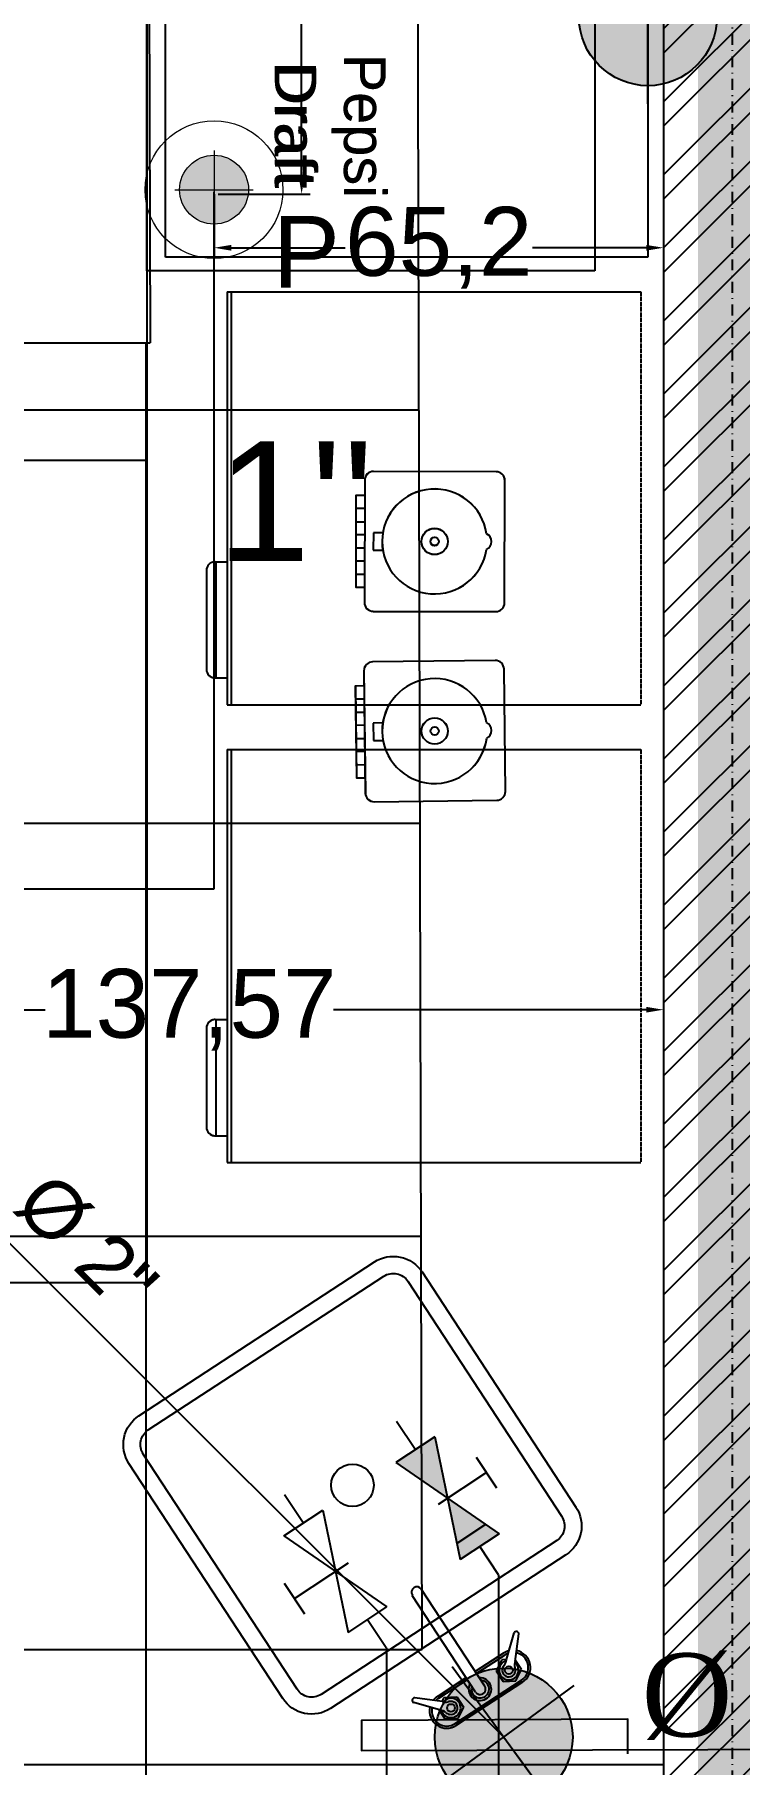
# Model space of a CAD drawing. Extents: x -2975 to 7327, y -1166 to 1029.
# Drawn here: x 1083.8 to 1186, y -57.5 to 193.7 of the extents above; entities that cross this region are included whole.
import ezdxf

# ---------------------------------------------------------------- set-up
doc = ezdxf.new("R2010")
doc.units = 0
doc.header["$PDMODE"] = 34
for name, pattern in [('XR-Mince$0$Anchor Stor (Ground Floor Plan ) Xref$2$Retail Building ( Ground Floor ) Xref$0$HIDDEN', [0.375, 0.25, -0.125]), ('XR-Mince$0$D2-03-04 PLAN$0$DASHDOT2', [12.7, 6.35, -3.175, 0, -3.175]), ('XR-Mince$0$HIDDEN', [0.25, 0.125, -0.125]), ('XR-Mince$0$LOWER LEVEL GROUND FLOOR$0$DASHDOT', [25.4, 12.7, -6.35, 0, -6.35])]:
    doc.linetypes.add(name, pattern=pattern)
doc.layers.add('E-L-TEXT', color=7, linetype='Continuous', lineweight=13)
for name, color, linetype in [('E-TEXT-LIGHTING', 7, 'Continuous'), ('fire fighting', 1, 'Continuous'), ('M-FIRE FIGHTING-1.5 INCH', 1, 'Continuous'), ('M-FIRE FIGHTING-2 INCH', 1, 'Continuous'), ('M-HVAC-BLUE', 5, 'Continuous'), ('M-PLUMBING-DRAIN-2 INCH', 6, 'Continuous'), ('M-PLUMBING-HWS-0.75 INCH', 1, 'Continuous'), ('PLAMPING', 5, 'Continuous'), ('XR-Mince$0$ARRANGE', 8, 'Continuous'), ('XR-Mince$0$ceiling', 149, 'Continuous'), ('XR-Mince$0$D2-03-04 PLAN$0$A-SECT-004L', 8, 'Continuous'), ('XR-Mince$0$EQUIP', 15, 'Continuous'), ('XR-Mince$0$EQUIPMENTS', 15, 'Continuous'), ('XR-Mince$0$fur dashed', 15, 'XR-Mince$0$Anchor Stor (Ground Floor Plan ) Xref$2$Retail Building ( Ground Floor ) Xref$0$HIDDEN'), ('XR-Mince$0$hatch-wall', 8, 'Continuous'), ('XR-Mince$0$lease line', 8, 'Continuous'), ('XR-Mince$0$new wall', 8, 'Continuous'), ('XR-Mince$0$TAXT', 8, 'Continuous')]:
    doc.layers.add(name, color=color, linetype=linetype)
doc.styles.get("Standard").update_dxf_attribs({"font": 'arial.ttf'})
doc.styles.add('Value frame$0$Standard', font='times.ttf')
doc.styles.add('XR-Mince$0$Standard', font='arial.ttf')
doc.dimstyles.new('ISO-25', dxfattribs={"dimtxt": 10, "dimasz": 2.5, "dimexe": 1.25, "dimexo": 0.625, "dimtad": 0, "dimtxsty": 'Standard', "dimcen": 2.5, "dimadec": 0, "dimazin": 0, "dimtfac": 1, "dimtix": 1, "dimtmove": 0, "dimatfit": 3, "dimfxl": 1, "dimarcsym": 0})

# ---------------------------------------------------------------- blocks, each defined once
blk = doc.blocks.new('XR-Mince$0$ceiling')
at = {"layer": 'XR-Mince$0$ceiling', "linetype": 'Continuous'}
for p, q in [((-7790.16, -15952.24), (-7430.16, -15952.24)), ((-7790.01, -16012.24), (-7430.01, -16012.24)), ((-7729.86, -16072.24), (-7429.86, -16072.24)), ((-7669.71, -16132.24), (-7429.7, -16132.24))]:
    blk.add_line(p, q, dxfattribs=at)
blk.add_lwpolyline([(-7429.7, -16132.24), (-7430.61, -15772.24)], dxfattribs=at)
blk = doc.blocks.new('XR-Mince$0$Cola Draft')
for p, q in [((46.5228, 10.2393), (46.9628, 10.2393)), ((46.5228, 10.2393), (46.5228, 9.5893)), ((46.9628, 10.2393), (46.9628, 9.5893)), ((46.9628, 9.5893), (46.5228, 9.5893))]:
    blk.add_line(p, q)
blk = doc.blocks.new('XR-Mince$0$wwewew')
for p, q in [((335246.3, 94641, 0), (335246.3, 95491, 0)), ((335246.3, 95491, 0), (335946.3, 95491, 0)), ((335946.3, 95491, 0), (335946.3, 94641, 0)), ((335946.3, 94641, 0), (335246.3, 94641, 0))]:
    blk.add_line(p, q)
at = {"xscale": 1000, "yscale": 1000, "zscale": 1000, "rotation": 270}
blk.add_blockref('XR-Mince$0$Cola Draft', (325630, 141583.9, 0), dxfattribs=at)
at = {"layer": 'XR-Mince$0$ARRANGE', "insert": (335484.9, 94831.3, 0), "char_height": 60, "attachment_point": 5, "rotation": 270, "style": 'XR-Mince$0$Standard'}
blk.add_mtext_dynamic_manual_height_columns('{\\C1;Pepsi Draft}', width=0.421, gutter_width=1, heights=[0], dxfattribs=at)
blk = doc.blocks.new('XR-Mince$0$FREEZER ALASKA')
at = {"linetype": 'XR-Mince$0$HIDDEN', "ltscale": 10}
for p, q in [((777379.2, 425359, 0), (776778.9, 425359, 0)), ((776778.9, 424759.2, 0), (776778.9, 425359, 0)), ((777372.8, 425359, 0), (777372.8, 424759.2, 0)), ((777379.2, 424759.2, 0), (777379.2, 425359, 0)), ((777396.6, 425320.1, 0), (777379.2, 425320.1, 0)), ((777395.5, 425151.3, 0), (777395.5, 425320.1, 0)), ((777409.3, 425164, 0), (777409.3, 425307.4, 0)), ((777396.6, 425151.3, 0), (777379.2, 425151.3, 0)), ((777379.2, 424759.2, 0), (776778.9, 424759.2, 0))]:
    blk.add_line(p, q, dxfattribs=at)
for centre, start, end in [((777396.6, 425307.4, 0), 0, 90), ((777396.6, 425164, 0), 270, 0)]:
    blk.add_arc(centre, 12.7, start, end, dxfattribs=at)
blk = doc.blocks.new('XR-Mince$0$A$C6E5D1AD4')
at = {"layer": 'XR-Mince$0$EQUIP'}
for p, q in [((0.0127, 0.1491), (0, 0.1491)), ((0, 0.1301), (0.0127, 0.1301)), ((0.0127, 0.1111), (0, 0.1111)), ((0.0391, 0.1142), (0.0254, 0.1142)), ((0.0254, 0.1142), (0.0254, 0.0889)), ((0, 0.092), (0.0127, 0.092)), ((0.0254, 0.0889), (0.0391, 0.0889)), ((0.0127, 0.073), (0, 0.073)), ((0, 0.054), (0.0127, 0.054))]:
    blk.add_line(p, q, dxfattribs=at)
for points in [[(0.2159, 0.1904, 0.414214), (0.2032, 0.2031), (0.0254, 0.2031, 0.414214), (0.0127, 0.1904), (0.0127, 0.0127, 0.414214), (0.0254, 0), (0.2032, 0, 0.414214), (0.2159, 0.0127), (0.2159, 0.1904), (0.2159, 0.1904)], [(0.1896, 0.0902, 0.628066), (0.1897, 0.1131)]]:
    blk.add_lwpolyline(points, format="xyb", dxfattribs=at)
blk.add_lwpolyline([(0.0127, 0.1682), (0, 0.1682), (0, 0.0349), (0.0127, 0.0349)], dxfattribs=at)
for radius in [0.0191, 0.00609]:
    blk.add_circle((0.1143, 0.1016), radius, dxfattribs=at)
blk.add_arc((0.1143, 0.1016), 0.0762, 8.6209, 351.32, dxfattribs=at)
blk = doc.blocks.new('XR-Mince$0$2e2e2w2w')
at = {"layer": 'XR-Mince$0$EQUIPMENTS', "linetype": 'Continuous', "ltscale": 0.3}
for p, q in [((300571.4, 90925.2, 0), (300571.4, 91092.9, 0)), ((300587.3, 90925.1, 0), (300587.3, 91092.9, 0)), ((300514.2, 90930.8, 0), (300487.9, 90961.5, 0)), ((300523.4, 90940, 0), (300492.9, 90966.4, 0)), ((300634.6, 90940, 0), (300665.1, 90966.4, 0)), ((300643.8, 90930.8, 0), (300670.1, 90961.5, 0)), ((300521.8, 90950.1, 0), (300571.4, 90950.1, 0)), ((300521.8, 90946.9, 0), (300571.4, 90946.9, 0)), ((300523.1, 90940.2, 0), (300529, 90943.6, 0)), ((300529, 90943.6, 0), (300544.8, 90934.4, 0)), ((300544.8, 90934.4, 0), (300544.8, 90916.1, 0)), ((300636.2, 90950.1, 0), (300587.3, 90950.1, 0)), ((300636.2, 90946.9, 0), (300587.3, 90946.9, 0)), ((300629, 90943.6, 0), (300613.2, 90934.4, 0)), ((300613.2, 90934.4, 0), (300613.2, 90916.1, 0)), ((300634.9, 90940.2, 0), (300629, 90943.6, 0)), ((300513, 90916.1, 0), (300513.1, 90932.1, 0)), ((300528.9, 90906.9, 0), (300513, 90916.1, 0)), ((300544.8, 90916.1, 0), (300528.9, 90906.9, 0)), ((300613.2, 90916.1, 0), (300629.1, 90906.9, 0)), ((300629.1, 90906.9, 0), (300645, 90916.1, 0)), ((300645, 90916.1, 0), (300644.9, 90932.1, 0)), ((300521.6, 90903.2, 0), (300636.4, 90903.2, 0)), ((300636.3, 90900, 0), (300521.7, 90900, 0))]:
    blk.add_line(p, q, dxfattribs=at)
at = {"layer": 'XR-Mince$0$EQUIPMENTS', "elevation": 0}
for points in [[(300382.2, 91528.2), (300790.2, 91528.2, -0.414214), (300840.2, 91478.2), (300840.2, 91070.2, -0.414214), (300790.2, 91020.2), (300382.2, 91020.2, -0.414214), (300332.2, 91070.2), (300332.2, 91478.2, -0.414214)], [(300382.2, 91503.5), (300790.2, 91503.5, -0.414214), (300815.5, 91478.2), (300815.5, 91070.2, -0.414214), (300790.2, 91044.8), (300382.2, 91044.8, -0.414214), (300356.9, 91070.2), (300356.9, 91478.2, -0.414214)]]:
    blk.add_lwpolyline(points, format="xyb", close=True, dxfattribs=at)
at = {"layer": 'XR-Mince$0$EQUIPMENTS'}
blk.add_circle((300586.2, 91274.2, 0), 30.8, dxfattribs=at)
at = {"layer": 'XR-Mince$0$EQUIPMENTS', "linetype": 'Continuous', "ltscale": 0.3}
for centre in [(300528.9, 90925.3, 0), (300629.1, 90925.3, 0)]:
    blk.add_circle(centre, 5.71, dxfattribs=at)
for centre, radius, start, end in [((300579.4, 91092.9, 0), 7.94, 0.1405, 180.1405), ((300490.9, 90963.4, 0), 3.57, 57.1431, 212.576), ((300667.1, 90963.4, 0), 3.57, 327.424, 122.8569), ((300521.4, 90925, 0), 25.1, 134.4603, 270.6964), ((300521.4, 90925, 0), 21.9, 135.0265, 270.6964), ((300521.4, 90925, 0), 25.1, 89.0226, 108.7952), ((300528.9, 90925.3, 0), 14.1, 161.652, 108.3452), ((300521.4, 90925, 0), 21.9, 88.9639, 103.7913), ((300533.9, 90947.2, 0), 12.7, 214.6416, 252.8502), ((300528.5, 90925.7, 0), 9.52, 42.5737, 79.897), ((300579, 90925.1, 0), 16.5, 117.1653, 59.7213), ((300579.4, 90925.1, 0), 12.9, 127.7799, 51.9391), ((300629.1, 90925.3, 0), 14.1, 71.6548, 18.348), ((300629.5, 90925.7, 0), 9.52, 100.103, 137.4263), ((300624.1, 90947.2, 0), 12.7, 287.1498, 325.3584), ((300636.6, 90925, 0), 25.1, 71.2048, 90.9774), ((300636.6, 90925, 0), 21.9, 76.2087, 91.0361), ((300636.6, 90925, 0), 25.1, 269.3036, 45.5397), ((300636.6, 90925, 0), 21.9, 269.3036, 44.9735), ((300506.9, 90920.4, 0), 12.7, 16.8688, 55.0774), ((300528.5, 90925.7, 0), 9.52, 189.822, 227.1453), ((300529, 90925.2, 0), 9.52, 222.5737, 47.1453), ((300579.4, 90925.1, 0), 7.94, 179.8595, 359.8595), ((300629, 90925.2, 0), 9.52, 132.8547, 317.4263), ((300629.5, 90925.7, 0), 9.52, 312.8547, 350.178), ((300651.1, 90920.4, 0), 12.7, 124.9226, 163.1312)]:
    blk.add_arc(centre, radius, start, end, dxfattribs=at)
blk = doc.blocks.new('XR-Mince$0$Equipment')
at = {"layer": 'XR-Mince$0$EQUIPMENTS', "linetype": 'ByBlock'}
for p, q in [((1100.07, 336.18), (1100.07, 12.48)), ((1100.07, 336.18), (1100.07, 12.48)), ((1102.78, 161.38, 0), (1102.78, 246.38, 0)), ((1100.07, 159.39, 0), (1100.07, 203.39, 0)), ((1172.78, 161.38, 0), (1102.78, 161.38, 0)), ((1165.07, 159.39, 0), (1100.07, 159.39, 0)), ((1111.74, 156.34, 0), (1171.77, 156.34, 0)), ((1111.74, 156.34, 0), (1111.74, 96.36, 0)), ((1112.38, 96.36, 0), (1112.38, 156.34, 0)), ((1131.69, 124.85, 0), (1130.42, 124.85, 0)), ((1130.41, 122.95, 0), (1131.68, 122.95, 0)), ((1131.68, 121.04, 0), (1130.41, 121.05, 0)), ((1132.95, 121.35, 0), (1132.94, 118.82, 0)), ((1134.32, 121.35, 0), (1132.95, 121.35, 0)), ((1130.4, 119.14, 0), (1131.68, 119.14, 0)), ((1132.94, 118.82, 0), (1134.32, 118.82, 0)), ((1108.73, 115.85, 0), (1108.73, 101.52, 0)), ((1110, 117.12, 0), (1111.74, 117.12, 0)), ((1110.11, 117.12, 0), (1110.11, 100.25, 0)), ((1131.67, 117.24, 0), (1130.4, 117.24, 0)), ((1130.4, 115.34, 0), (1131.67, 115.33, 0)), ((1110, 100.25, 0), (1111.74, 100.25, 0)), ((1111.74, 96.36, 0), (1171.77, 96.36, 0)), ((1131.63, 97.18, 0), (1130.36, 97.17, 0)), ((1130.38, 95.27, 0), (1131.65, 95.28, 0)), ((1131.67, 93.38, 0), (1130.4, 93.36, 0)), ((1134.31, 93.72, 0), (1132.94, 93.71, 0)), ((1132.94, 93.71, 0), (1132.97, 91.17, 0)), ((1130.42, 91.46, 0), (1131.69, 91.47, 0)), ((1132.97, 91.17, 0), (1134.34, 91.19, 0)), ((1111.74, 89.85, 0), (1171.77, 89.85, 0)), ((1111.74, 89.85, 0), (1111.74, 29.87, 0)), ((1112.38, 29.87, 0), (1112.38, 89.85, 0)), ((1131.71, 89.57, 0), (1130.44, 89.56, 0)), ((1130.47, 87.65, 0), (1131.74, 87.67, 0)), ((1110, 50.64, 0), (1111.74, 50.64, 0)), ((1110.11, 50.64, 0), (1110.11, 33.77, 0)), ((1108.73, 49.37, 0), (1108.73, 35.04, 0)), ((1110, 33.77, 0), (1111.74, 33.77, 0)), ((1111.74, 29.87, 0), (1171.77, 29.87, 0)), ((894.13, 12.48), (1100.07, 12.48)), ((894.13, 12.48), (1100.07, 12.48))]:
    blk.add_line(p, q, dxfattribs=at)
for points in [[(1152.02, 128.93, 0.414214), (1150.75, 130.2), (1132.97, 130.24, 0.414214), (1131.7, 128.98), (1131.66, 111.21, 0.414214), (1132.92, 109.93), (1150.7, 109.89, 0.414214), (1151.98, 111.16), (1152.02, 128.93), (1152.02, 128.93)], [(1149.37, 118.91, 0.628066), (1149.38, 121.2)], [(1151.9, 101.54, 0.414214), (1150.61, 102.8), (1132.83, 102.6, 0.414214), (1131.58, 101.31), (1131.78, 83.54, 0.414214), (1133.07, 82.29), (1150.85, 82.49, 0.414214), (1152.1, 83.78), (1151.9, 101.54), (1151.9, 101.54)], [(1149.39, 91.49, 0.628066), (1149.37, 93.78)]]:
    blk.add_lwpolyline(points, format="xyb", dxfattribs=at)
for points in [[(1131.69, 126.75), (1130.42, 126.76), (1130.39, 113.43), (1131.66, 113.43)], [(1131.6, 99.09), (1130.33, 99.07), (1130.49, 85.75), (1131.76, 85.76)]]:
    blk.add_lwpolyline(points, dxfattribs=at)
for centre, radius in [((1141.84, 120.08, 0), 1.91), ((1141.84, 120.08, 0), 0.609), ((1141.84, 92.55, 0), 1.91), ((1141.84, 92.55, 0), 0.609)]:
    blk.add_circle(centre, radius, dxfattribs=at)
for centre, radius, start, end in [((1141.84, 120.08, 0), 7.62, 8.4876, 351.1867), ((1110, 115.85, 0), 1.27, 90, 180), ((1110, 101.52, 0), 1.27, 180, 270), ((1141.84, 92.55, 0), 7.62, 9.2818, 351.9809), ((1110, 49.37, 0), 1.27, 90, 180), ((1110, 35.04, 0), 1.27, 180, 270)]:
    blk.add_arc(centre, radius, start, end, dxfattribs=at)
at = {"layer": 'XR-Mince$0$EQUIPMENTS', "linetype": 'ByBlock', "xscale": 0.1, "yscale": 0.1, "zscale": 0.1}
blk.add_blockref('XR-Mince$0$wwewew', (-32421.86, -9302.72), dxfattribs=at)
at = {"layer": 'XR-Mince$0$EQUIPMENTS', "linetype": 'ByBlock'}
for name, p, xscale, yscale, zscale, rotation in [('XR-Mince$0$FREEZER ALASKA', (78849.66, 42632.26, 0), 0.1, 0.1, 0.1, 180), ('XR-Mince$0$A$C6E5D1AD4', (1130.38, 109.94, 0), 100, 100, 100, 359.8666711207857), ('XR-Mince$0$A$C6E5D1AD4', (1130.53, 82.26, 0), 100, 100, 100, 0.6608784811857938), ('XR-Mince$0$FREEZER ALASKA', (78849.66, 42565.77, 0), 0.1, 0.1, 0.1, 180), ('XR-Mince$0$2e2e2w2w', (-19037.72, -24102.18), 0.1, 0.1, 0.1, 33.16790703849673)]:
    blk.add_blockref(name, p, dxfattribs=dict(at, xscale=xscale, yscale=yscale, zscale=zscale, rotation=rotation))
at = {"layer": 'XR-Mince$0$EQUIPMENTS', "linetype": 'ByBlock', "style": 'XR-Mince$0$Standard'}
for s, p in [('Draft', (1118.64, 189.79, 0)), ('Pepsi', (1128.74, 190.94, 0))]:
    blk.add_text(s, height=6, rotation=270, dxfattribs=at).set_placement(p)
blk = doc.blocks.new('XR-Mince')
at = {"layer": 'XR-Mince$0$hatch-wall', "ltscale": 100}
h = blk.add_hatch(dxfattribs=at)
h.set_pattern_fill('ANSI32', color=256, scale=20, style=0)
h.set_pattern_definition([(45, (8569.7315, 21091.42), (-5.3033009, 5.3033009), []), (45, (8573.267, 21091.42), (-5.3033009, 5.3033009), [])])
h.paths.add_polyline_path([(1175.03, 352.71), (1175.03, -657.29), (1195.03, -657.29), (1195.03, 352.71)])
at = {"layer": 'XR-Mince$0$D2-03-04 PLAN$0$A-SECT-004L', "linetype": 'XR-Mince$0$D2-03-04 PLAN$0$DASHDOT2', "ltscale": 0.25}
blk.add_line((1185.03, -1117.79), (1185.03, 837.71), dxfattribs=at)
at = {"layer": 'XR-Mince$0$D2-03-04 PLAN$0$A-SECT-004L', "ltscale": 0.25}
blk.add_line((1175.03, 352.71), (1175.03, -657.29), dxfattribs=at)
blk.add_line((1175.03, 352.71), (1175.03, -657.29), dxfattribs=at)
at = {"layer": 'XR-Mince$0$fur dashed'}
for p, q in [((1172.78, 246.38, 0), (1172.78, 161.38, 0)), ((1165.07, 203.39, 0), (1165.07, 159.39, 0)), ((1171.77, 156.34, 0), (1171.77, 96.36, 0)), ((1171.77, 89.85, 0), (1171.77, 29.87, 0))]:
    blk.add_line(p, q, dxfattribs=at)
at = {"layer": 'XR-Mince$0$lease line', "linetype": 'XR-Mince$0$LOWER LEVEL GROUND FLOOR$0$DASHDOT', "ltscale": 0.5, "const_width": 10}
blk.add_lwpolyline([(-83.78, -1117.79), (-83.78, -352.29), (-74.97, -352.29), (-74.97, 937.71), (846.03, 937.71), (846.53, 894.31), (1185.03, 894.72), (1185.03, -1117.79), (-83.78, -1117.79)], dxfattribs=at)
at = {"layer": 'XR-Mince$0$new wall'}
blk.add_line((894.13, -57.52), (1175.03, -57.52), dxfattribs=at)
blk.add_line((894.13, -57.52), (1175.03, -57.52), dxfattribs=at)
at = {"layer": 'XR-Mince$0$ceiling', "linetype": 'Continuous'}
blk.add_blockref('XR-Mince$0$ceiling', (8569.73, 16091.42), dxfattribs=at)
at = {"layer": 'XR-Mince$0$TAXT'}
blk.add_blockref('XR-Mince$0$Equipment', (0, 0), dxfattribs=at)
blk = doc.blocks.new('Hot Water Valve')
h = blk.add_hatch()
h.set_pattern_fill('ANGLE', color=256, scale=0.5)
h.set_pattern_definition([(0, (1e-13, 6e-14), (0, 3.4925), [2.54, -0.9525]), (90, (1e-13, 6e-14), (-3.4925, 2e-16), [2.54, -0.9525])])
h.paths.add_polyline_path([(0.018, 0.045), (-0.018, 0.045), (0, 0)])
h.paths.add_polyline_path([(-0.018, -0.045), (0.018, -0.045), (0, 0)])
h = blk.add_hatch(color=1)
h.dxf.hatch_style = 1
h.paths.add_polyline_path([(0, 0), (-0.018, -0.045), (0.018, -0.045)])
h.paths.add_polyline_path([(0, 0), (0.018, 0.045), (-0.018, 0.045)])
at = {"layer": 'PLAMPING'}
h = blk.add_hatch(dxfattribs=at)
h.set_pattern_fill('ANGLE', color=256)
h.set_pattern_definition([(0, (-2349.1445, -1030.097), (0, 6.985), [5.08, -1.905]), (90, (-2349.1445, -1030.097), (-6.985, 4e-16), [5.08, -1.905])])
h.paths.add_polyline_path([(0.072, 0.09), (-0.072, 0.09), (0, 0)])
h.paths.add_polyline_path([(0, 0), (-0.072, -0.09), (0.072, -0.09)])
at = {"layer": 'PLAMPING', "color": 1}
for p, q in [((0, 0.045), (0, 0.0712)), ((-0.018, 0.045), (0.018, 0.045)), ((0.018, 0.045), (-0.018, -0.045)), ((-0.018, 0.045), (0.018, -0.045)), ((-0.0361, 0.0143), (-0.0361, -0.0143)), ((-0.0361, 0), (0.0088, 0)), ((-0.018, -0.045), (0.018, -0.045)), ((0, -0.0712), (0, -0.045))]:
    blk.add_line(p, q, dxfattribs=at)
blk = doc.blocks.new('Cold Water Valve')
at = {"layer": 'PLAMPING', "color": 140}
for p, q in [((0, 0.045), (0, 0.0712)), ((-0.018, 0.045), (0.018, 0.045)), ((0.018, 0.045), (-0.018, -0.045)), ((-0.018, 0.045), (0.018, -0.045)), ((-0.0381, 0.0143), (-0.0381, -0.0143)), ((-0.0381, 0), (0.012, 0)), ((-0.018, -0.045), (0.018, -0.045)), ((0, -0.0712), (0, -0.045))]:
    blk.add_line(p, q, dxfattribs=at)
blk = doc.blocks.new('drain')
h = blk.add_hatch(color=5)
h.dxf.hatch_style = 1
h.paths.add_polyline_path([(3852.4, -3045.5, 1), (3952.4, -3045.5, 1)])
at = {"color": 5}
for p, q in [((3902.4, -2982.3), (3902.4, -3108.8)), ((3902.4, -3045.5), (3302.3, -3045.5)), ((3839.1, -3045.5), (3965.6, -3045.5))]:
    blk.add_line(p, q, dxfattribs=at)
blk.add_circle((3902.4, -3045.5), 50, dxfattribs=at)
blk = doc.blocks.new('pendent sprinkler')
at = {"layer": 'E-L-TEXT', "lineweight": 13}
h = blk.add_hatch(color=1, dxfattribs=at)
h.dxf.hatch_style = 1
h.set_gradient(color1=(255, 0, 0), color2=(0, 255, 0), name='SPHERICAL')
h.paths.add_polyline_path([(-33041208.9, 36644689.2, 1), (-33041258.9, 36644689.2, 1)])
at = {"layer": 'E-L-TEXT', "color": 1, "lineweight": 13}
for p, q in [((-33041233.9, 36644717.6), (-33041233.9, 36644660.8)), ((-33041262.3, 36644689.2), (-33041205.5, 36644689.2))]:
    blk.add_line(p, q, dxfattribs=at)
for radius in [50, 25]:
    blk.add_circle((-33041233.9, 36644689.2), radius, dxfattribs=at)
at = {"color": 3, "lineweight": 13}
blk.add_text('P', height=52.1, dxfattribs=at).set_placement((-33041191.2, 36644618))
blk = doc.blocks.new('A$C0CA31A34')
at = {"layer": 'E-L-TEXT', "color": 1, "lineweight": 13, "xscale": 0.2, "yscale": 0.2, "zscale": 0.2}
blk.add_blockref('pendent sprinkler', (6608246.79, -7328937.84), dxfattribs=at)
blk = doc.blocks.new('*D109')
at = {"layer": 'Defpoints', "color": 0, "transparency": 16777216}
for p in [(1109.83, 171.16, 0), (1175.03, 171.16), (1175.03, 162.73)]:
    blk.add_point(p, dxfattribs=at)
at = {"layer": 'M-FIRE FIGHTING-2 INCH', "color": 0, "lineweight": -2, "transparency": 16777216}
for p, q in [((1109.83, 170.53), (1109.83, 161.48)), ((1175.03, 170.53), (1175.03, 161.48)), ((1112.33, 162.73), (1128.84, 162.73)), ((1172.53, 162.73), (1156.02, 162.73))]:
    blk.add_line(p, q, dxfattribs=at)
at = {"layer": 'M-FIRE FIGHTING-2 INCH', "color": 0, "transparency": 16777216}
for points in [[(1112.33, 163.14), (1112.33, 162.31), (1109.83, 162.73)], [(1172.53, 163.14), (1172.53, 162.31), (1175.03, 162.73)]]:
    blk.add_solid(points, dxfattribs=at)
at = {"layer": 'M-FIRE FIGHTING-2 INCH', "color": 0, "transparency": 16777216, "insert": (1142.43, 162.73), "char_height": 10, "attachment_point": 5}
blk.add_mtext('65,2', dxfattribs=at)
blk = doc.blocks.new('*D110')
at = {"layer": 'Defpoints', "color": 0, "transparency": 16777216}
for p in [(1119.5, 336.18), (1122.54, 336.18), (1109.83, 170.53)]:
    blk.add_point(p, dxfattribs=at)
at = {"layer": 'M-FIRE FIGHTING-2 INCH', "color": 0, "lineweight": -2, "transparency": 16777216}
for p, q in [((1120.13, 336.18), (1123.79, 336.18)), ((1122.54, 333.68), (1122.54, 274.31)), ((1122.54, 173.03), (1122.54, 232.41)), ((1110.45, 170.53), (1123.79, 170.53))]:
    blk.add_line(p, q, dxfattribs=at)
at = {"layer": 'M-FIRE FIGHTING-2 INCH', "color": 0, "transparency": 16777216}
for points in [[(1122.12, 333.68), (1122.96, 333.68), (1122.54, 336.18)], [(1122.12, 173.03), (1122.96, 173.03), (1122.54, 170.53)]]:
    blk.add_solid(points, dxfattribs=at)
at = {"layer": 'M-FIRE FIGHTING-2 INCH', "color": 0, "transparency": 16777216, "insert": (1122.54, 253.36), "char_height": 10, "attachment_point": 5, "rotation": 90}
blk.add_mtext('165,65', dxfattribs=at)
blk = doc.blocks.new('*D111')
at = {"layer": 'Defpoints', "color": 0, "transparency": 16777216}
for p in [(1037.46, 69.59), (1175.03, 69.59), (1175.03, 52.08)]:
    blk.add_point(p, dxfattribs=at)
at = {"layer": 'M-FIRE FIGHTING-2 INCH', "color": 0, "lineweight": -2, "transparency": 16777216}
for p, q in [((1037.46, 68.96), (1037.46, 50.83)), ((1175.03, 68.96), (1175.03, 50.83)), ((1039.96, 52.08), (1085.33, 52.08)), ((1172.53, 52.08), (1127.15, 52.08))]:
    blk.add_line(p, q, dxfattribs=at)
at = {"layer": 'M-FIRE FIGHTING-2 INCH', "color": 0, "transparency": 16777216}
for points in [[(1039.96, 52.49), (1039.96, 51.66), (1037.46, 52.08)], [(1172.53, 52.49), (1172.53, 51.66), (1175.03, 52.08)]]:
    blk.add_solid(points, dxfattribs=at)
at = {"layer": 'M-FIRE FIGHTING-2 INCH', "color": 0, "transparency": 16777216, "insert": (1106.24, 52.08), "char_height": 10, "attachment_point": 5}
blk.add_mtext('137,57', dxfattribs=at)

msp = doc.modelspace()

# ---------------------------------------------------------------- block references
at = {"layer": 'E-TEXT-LIGHTING'}
msp.add_blockref('XR-Mince', (0, 0), dxfattribs=at)

# ---------------------------------------------------------------- next in the draw order: linework, layer by layer
at = {"layer": 'M-FIRE FIGHTING-1.5 INCH'}
for p, q in [((1109.827, 170.855), (1109.827, 69.589)), ((1109.827, 69.589), (212.517, 69.589))]:
    msp.add_line(p, q, dxfattribs=at)
at = {"layer": 'M-HVAC-BLUE', "color": 3, "linetype": 'Continuous'}
for p, q in [((1100.127, 307.2), (1100.591, 148.9)), ((1002.509, 148.9), (1100.591, 148.9)), ((1099.959, 148.9), (1099.959, -69.516)), ((1099.959, 131.84), (1029.959, 131.84))]:
    msp.add_line(p, q, dxfattribs=at)
at = {"layer": 'M-PLUMBING-DRAIN-2 INCH', "color": 6, "linetype": 'Continuous'}
msp.add_line((1151.868, -53.55, -0.001), (1034.577, 63.742, -0.001), dxfattribs=at)
at = {"layer": 'M-PLUMBING-HWS-0.75 INCH', "color": 1, "linetype": 'Continuous'}
msp.add_line((1151.087, -29.984, 0), (1151.116, -83.761), dxfattribs=at)
at = {"layer": 'M-PLUMBING-HWS-0.75 INCH', "color": 3, "linetype": 'Continuous'}
msp.add_line((1134.831, -40.609, 0), (1134.831, -77.625), dxfattribs=at)
at = {"layer": 'M-PLUMBING-HWS-0.75 INCH', "color": 30}
msp.add_lwpolyline([(1169.885, -55.973), (1169.875, -50.944), (1131.207, -51.135), (1131.216, -55.502), (1248.446, -55.158)], dxfattribs=at)

# ---------------------------------------------------------------- next in the draw order: block references
at = {"xscale": 0.2, "yscale": 0.2, "zscale": 0.2}
for p, rotation in [((1953.253, -412.841, 0), 180), ((1120.882, -1043.091, -0.001), 126.175994783523)]:
    msp.add_blockref('drain', p, dxfattribs=dict(at, rotation=rotation))
at = {"layer": 'fire fighting', "color": 1}
msp.add_blockref('A$C0CA31A34', (1109.827, 171.157, 0), dxfattribs=at)
msp.add_blockref('A$C0CA31A34', (1109.827, 171.157, 0), dxfattribs=at)
at = {"layer": 'PLAMPING', "color": 5}
for name, p, xscale, yscale, zscale, rotation in [('Hot Water Valve', (1143.703, -18.855, 0), -187.4999999999999, 187.5, 187.4999999999999, 33.56429411310712), ('Cold Water Valve', (1127.447, -29.48, 0), 187.5000000000001, 187.5000000000001, 187.5000000000001, 33.56429411469626)]:
    msp.add_blockref(name, p, dxfattribs=dict(at, xscale=xscale, yscale=yscale, zscale=zscale, rotation=rotation))

# ---------------------------------------------------------------- next in the draw order: texts
at = {"layer": 'M-FIRE FIGHTING-1.5 INCH', "color": 2, "linetype": 'Continuous'}
msp.add_text("1''", height=17.4111, dxfattribs=at).set_placement((1110.268, 117.227))
at = {"layer": 'M-PLUMBING-DRAIN-2 INCH', "color": 32, "true_color": 0xcd6928}
msp.add_text('%%C 2" ', height=8.2643, rotation=315, dxfattribs=at).set_placement((1080.493, 23.262))
at = {"layer": 'M-PLUMBING-HWS-0.75 INCH', "color": 30, "style": 'Value frame$0$Standard'}
msp.add_text('%%C 3/4"  CW', height=12.09657, dxfattribs=at).set_placement((1171.849, -53.475))

# ---------------------------------------------------------------- next in the draw order: dimensions: what is measured, and where the dimension line sits
at = {"layer": 'M-FIRE FIGHTING-2 INCH', "color": 32, "true_color": 0xcd6928}
dim = msp.add_linear_dim(base=(1122.54, 336.182), p1=(1109.827, 170.532), p2=(1119.504, 336.182), angle=90, dimstyle='ISO-25', dxfattribs=at)
dim.commit()
dim.dimension.update_dxf_attribs({"geometry": '*D110', "text_midpoint": (1122.54, 253.357)})
for base, p1, p2, picture, middle in [((1175.027, 162.726), (1109.827, 171.157, 0), (1175.027, 171.157), '*D109', (1142.427, 162.726)), ((1175.027, 52.078), (1037.459, 69.589), (1175.027, 69.589), '*D111', (1106.243, 52.078))]:
    dim = msp.add_linear_dim(base=base, p1=p1, p2=p2, dimstyle='ISO-25', dxfattribs=at)
    dim.commit()
    dim.dimension.update_dxf_attribs({"geometry": picture, "text_midpoint": middle})

doc.saveas('drawing.dxf')
